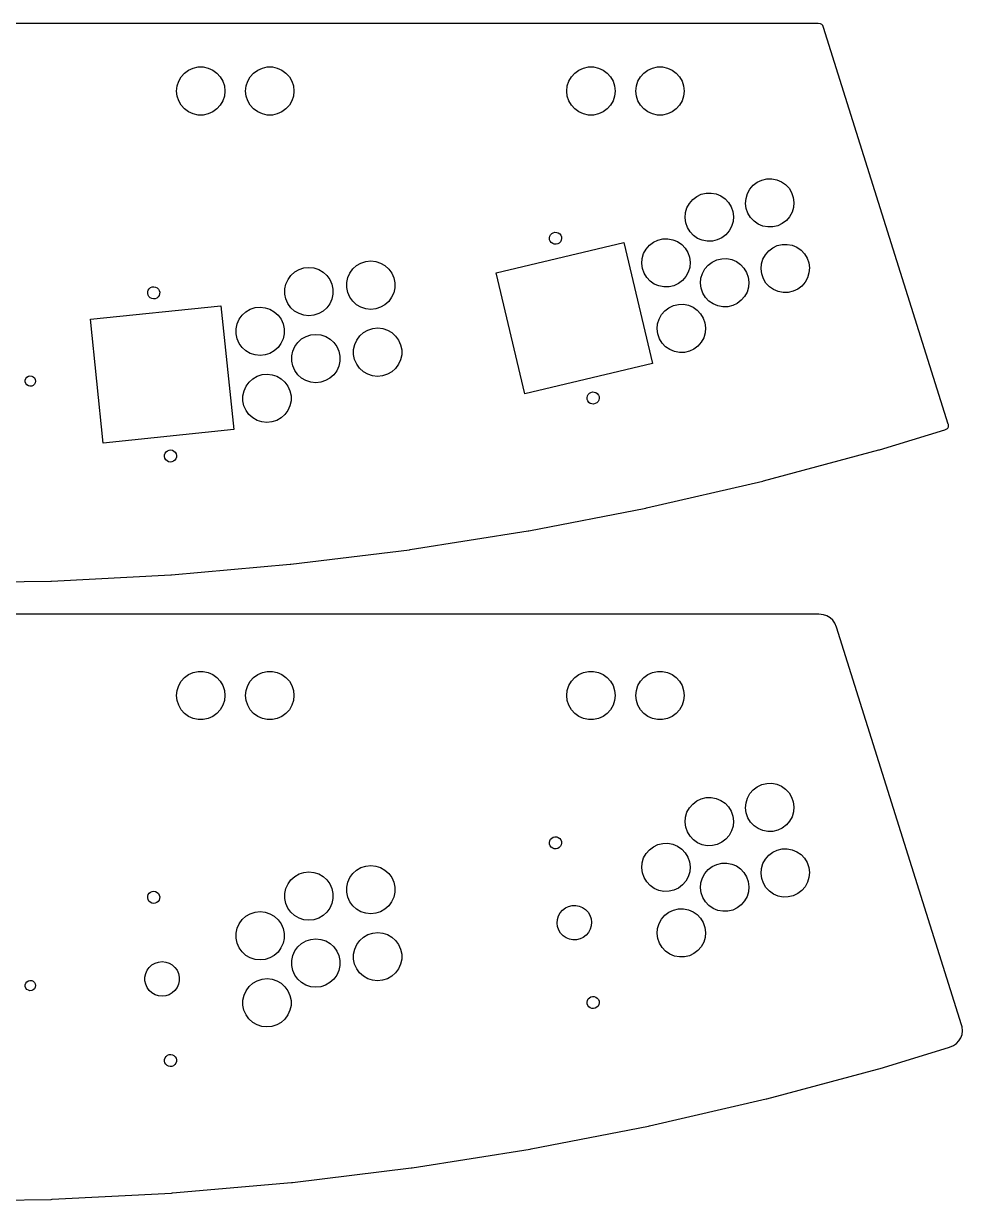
# Model space of a CAD drawing. Header units: metres. Extents: x -612 to 612, y -340 to 1400.
# Drawn here: x 69 to 612, y 360 to 1042 of the extents above; entities that cross this region are included whole.
import ezdxf

# ---------------------------------------------------------------- set-up
doc = ezdxf.new("R2010")
doc.units = ezdxf.units.M

msp = doc.modelspace()

# ---------------------------------------------------------------- linework, layer by layer
for p, q in [((528.722, 1042), (-5.0762, 1042)), ((530.161, 1041.84), (528.722, 1042)), ((530.497, 1041.73), (530.161, 1041.84)), ((530.84, 1041.53), (530.497, 1041.73)), ((531.132, 1041.26), (530.84, 1041.53)), ((531.363, 1040.93), (531.132, 1041.26)), ((531.899, 1039.7), (531.363, 1040.93)), ((604.12, 810.051), (531.899, 1039.7)), ((164.151, 1015.07), (166.825, 1016.26)), ((166.825, 1016.26), (169.688, 1016.87)), ((169.688, 1016.87), (172.614, 1016.87)), ((172.614, 1016.87), (175.477, 1016.26)), ((175.477, 1016.26), (178.151, 1015.07)), ((204.151, 1015.07), (206.825, 1016.26)), ((206.825, 1016.26), (209.688, 1016.87)), ((209.688, 1016.87), (212.614, 1016.87)), ((212.614, 1016.87), (215.477, 1016.26)), ((215.477, 1016.26), (218.151, 1015.07)), ((390.143, 1015.07), (392.817, 1016.26)), ((392.817, 1016.26), (395.679, 1016.87)), ((395.679, 1016.87), (398.606, 1016.87)), ((398.606, 1016.87), (401.469, 1016.26)), ((401.469, 1016.26), (404.143, 1015.07)), ((430.143, 1015.07), (432.817, 1016.26)), ((432.817, 1016.26), (435.679, 1016.87)), ((435.679, 1016.87), (438.606, 1016.87)), ((438.606, 1016.87), (441.469, 1016.26)), ((441.469, 1016.26), (444.143, 1015.07)), ((158.361, 1008.64), (159.825, 1011.18)), ((159.825, 1011.18), (161.783, 1013.35)), ((161.783, 1013.35), (164.151, 1015.07)), ((178.151, 1015.07), (180.519, 1013.35)), ((180.519, 1013.35), (182.477, 1011.18)), ((182.477, 1011.18), (183.941, 1008.64)), ((198.361, 1008.64), (199.825, 1011.18)), ((199.825, 1011.18), (201.783, 1013.35)), ((201.783, 1013.35), (204.151, 1015.07)), ((218.151, 1015.07), (220.519, 1013.35)), ((220.519, 1013.35), (222.477, 1011.18)), ((222.477, 1011.18), (223.941, 1008.64)), ((384.353, 1008.64), (385.817, 1011.18)), ((385.817, 1011.18), (387.775, 1013.35)), ((387.775, 1013.35), (390.143, 1015.07)), ((404.143, 1015.07), (406.511, 1013.35)), ((406.511, 1013.35), (408.469, 1011.18)), ((408.469, 1011.18), (409.932, 1008.64)), ((424.353, 1008.64), (425.817, 1011.18)), ((425.817, 1011.18), (427.775, 1013.35)), ((427.775, 1013.35), (430.143, 1015.07)), ((444.143, 1015.07), (446.511, 1013.35)), ((446.511, 1013.35), (448.469, 1011.18)), ((448.469, 1011.18), (449.932, 1008.64)), ((157.151, 1002.95), (157.457, 1005.86)), ((157.457, 1000.04), (157.151, 1002.95)), ((157.457, 1005.86), (158.361, 1008.64)), ((183.941, 1008.64), (184.845, 1005.86)), ((184.845, 1005.86), (185.151, 1002.95)), ((185.151, 1002.95), (184.845, 1000.04)), ((197.151, 1002.95), (197.457, 1005.86)), ((197.457, 1000.04), (197.151, 1002.95)), ((197.457, 1005.86), (198.361, 1008.64)), ((223.941, 1008.64), (224.845, 1005.86)), ((224.845, 1005.86), (225.151, 1002.95)), ((225.151, 1002.95), (224.845, 1000.04)), ((383.143, 1002.95), (383.449, 1005.86)), ((383.449, 1000.04), (383.143, 1002.95)), ((383.449, 1005.86), (384.353, 1008.64)), ((409.932, 1008.64), (410.837, 1005.86)), ((410.837, 1005.86), (411.143, 1002.95)), ((411.143, 1002.95), (410.837, 1000.04)), ((423.143, 1002.95), (423.449, 1005.86)), ((423.449, 1000.04), (423.143, 1002.95)), ((423.449, 1005.86), (424.353, 1008.64)), ((449.932, 1008.64), (450.837, 1005.86)), ((450.837, 1005.86), (451.143, 1002.95)), ((451.143, 1002.95), (450.837, 1000.04)), ((158.361, 997.256), (157.457, 1000.04)), ((159.825, 994.721), (158.361, 997.256)), ((183.941, 997.256), (182.477, 994.721)), ((184.845, 1000.04), (183.941, 997.256)), ((198.361, 997.256), (197.457, 1000.04)), ((199.825, 994.721), (198.361, 997.256)), ((223.941, 997.256), (222.477, 994.721)), ((224.845, 1000.04), (223.941, 997.256)), ((384.353, 997.256), (383.449, 1000.04)), ((385.817, 994.721), (384.353, 997.256)), ((409.932, 997.256), (408.469, 994.721)), ((410.837, 1000.04), (409.932, 997.256)), ((424.353, 997.256), (423.449, 1000.04)), ((425.817, 994.721), (424.353, 997.256)), ((449.932, 997.256), (448.469, 994.721)), ((450.837, 1000.04), (449.932, 997.256)), ((161.783, 992.546), (159.825, 994.721)), ((164.151, 990.826), (161.783, 992.546)), ((166.825, 989.635), (164.151, 990.826)), ((169.688, 989.027), (166.825, 989.635)), ((172.614, 989.027), (169.688, 989.027)), ((175.477, 989.635), (172.614, 989.027)), ((178.151, 990.826), (175.477, 989.635)), ((180.519, 992.546), (178.151, 990.826)), ((182.477, 994.721), (180.519, 992.546)), ((201.783, 992.546), (199.825, 994.721)), ((204.151, 990.826), (201.783, 992.546)), ((206.825, 989.635), (204.151, 990.826)), ((209.688, 989.027), (206.825, 989.635)), ((212.614, 989.027), (209.688, 989.027)), ((215.477, 989.635), (212.614, 989.027)), ((218.151, 990.826), (215.477, 989.635)), ((220.519, 992.546), (218.151, 990.826)), ((222.477, 994.721), (220.519, 992.546)), ((387.775, 992.546), (385.817, 994.721)), ((390.143, 990.826), (387.775, 992.546)), ((392.817, 989.635), (390.143, 990.826)), ((395.679, 989.027), (392.817, 989.635)), ((398.606, 989.027), (395.679, 989.027)), ((401.469, 989.635), (398.606, 989.027)), ((404.143, 990.826), (401.469, 989.635)), ((406.511, 992.546), (404.143, 990.826)), ((408.469, 994.721), (406.511, 992.546)), ((427.775, 992.546), (425.817, 994.721)), ((430.143, 990.826), (427.775, 992.546)), ((432.817, 989.635), (430.143, 990.826)), ((435.679, 989.027), (432.817, 989.635)), ((438.606, 989.027), (435.679, 989.027)), ((441.469, 989.635), (438.606, 989.027)), ((444.143, 990.826), (441.469, 989.635)), ((446.511, 992.546), (444.143, 990.826)), ((448.469, 994.721), (446.511, 992.546)), ((489.221, 946.146), (491.131, 948.364)), ((491.131, 948.364), (493.46, 950.136)), ((493.46, 950.136), (496.107, 951.384)), ((496.107, 951.384), (498.956, 952.056)), ((498.956, 952.056), (501.882, 952.12)), ((501.882, 952.12), (504.758, 951.574)), ((504.758, 951.574), (507.457, 950.442)), ((507.457, 950.442), (509.862, 948.774)), ((509.862, 948.774), (511.868, 946.643)), ((456.09, 940.109), (458.42, 941.881)), ((458.42, 941.881), (461.067, 943.13)), ((461.067, 943.13), (463.915, 943.801)), ((463.915, 943.801), (466.842, 943.865)), ((466.842, 943.865), (469.717, 943.319)), ((469.717, 943.319), (472.416, 942.188)), ((472.416, 942.188), (474.821, 940.52)), ((486.97, 940.778), (487.813, 943.58)), ((487.813, 943.58), (489.221, 946.146)), ((511.868, 946.643), (513.386, 944.141)), ((513.386, 944.141), (514.351, 941.378)), ((514.351, 941.378), (514.721, 938.474)), ((451.929, 932.523), (452.772, 935.325)), ((452.772, 935.325), (454.18, 937.892)), ((454.18, 937.892), (456.09, 940.109)), ((474.821, 940.52), (476.827, 938.388)), ((476.827, 938.388), (478.345, 935.886)), ((478.345, 935.886), (479.311, 933.123)), ((486.728, 937.861), (486.97, 940.778)), ((487.098, 934.957), (486.728, 937.861)), ((488.063, 932.194), (487.098, 934.957)), ((514.479, 935.558), (513.636, 932.755)), ((514.721, 938.474), (514.479, 935.558)), ((451.687, 929.606), (451.929, 932.523)), ((452.057, 926.703), (451.687, 929.606)), ((479.311, 933.123), (479.68, 930.22)), ((479.68, 930.22), (479.438, 927.303)), ((489.581, 929.692), (488.063, 932.194)), ((491.587, 927.561), (489.581, 929.692)), ((493.992, 925.893), (491.587, 927.561)), ((510.318, 927.971), (507.989, 926.2)), ((512.228, 930.189), (510.318, 927.971)), ((513.636, 932.755), (512.228, 930.189)), ((374.474, 920.429), (375.34, 920.922)), ((375.34, 920.922), (376.31, 921.15)), ((376.31, 921.15), (377.304, 921.096)), ((377.304, 921.096), (378.244, 920.764)), ((378.244, 920.764), (379.051, 920.181)), ((453.022, 923.94), (452.057, 926.703)), ((454.541, 921.438), (453.022, 923.94)), ((456.546, 919.306), (454.541, 921.438)), ((477.188, 921.934), (475.277, 919.717)), ((478.595, 924.5), (477.188, 921.934)), ((479.438, 927.303), (478.595, 924.5)), ((496.691, 924.761), (493.992, 925.893)), ((499.567, 924.216), (496.691, 924.761)), ((502.493, 924.28), (499.567, 924.216)), ((505.342, 924.951), (502.493, 924.28)), ((507.989, 926.2), (505.342, 924.951)), ((342.269, 897.757), (416.244, 915.184)), ((373.124, 917.854), (373.319, 918.831)), ((373.213, 916.861), (373.124, 917.854)), ((373.577, 915.934), (373.213, 916.861)), ((373.319, 918.831), (373.782, 919.713)), ((374.187, 915.147), (373.577, 915.934)), ((373.782, 919.713), (374.474, 920.429)), ((374.995, 914.564), (374.187, 915.147)), ((375.934, 914.232), (374.995, 914.564)), ((376.929, 914.178), (375.934, 914.232)), ((377.898, 914.406), (376.929, 914.178)), ((378.765, 914.898), (377.898, 914.406)), ((379.457, 915.615), (378.765, 914.898)), ((379.051, 920.181), (379.662, 919.394)), ((379.919, 916.497), (379.457, 915.615)), ((379.662, 919.394), (380.026, 918.466)), ((380.114, 917.474), (379.919, 916.497)), ((380.026, 918.466), (380.114, 917.474)), ((416.244, 915.184), (432.753, 845.102)), ((430.989, 913.648), (433.318, 915.42)), ((433.318, 915.42), (435.965, 916.669)), ((435.965, 916.669), (438.814, 917.34)), ((438.814, 917.34), (441.74, 917.404)), ((441.74, 917.404), (444.616, 916.858)), ((444.616, 916.858), (447.315, 915.727)), ((447.315, 915.727), (449.72, 914.059)), ((449.72, 914.059), (451.725, 911.927)), ((458.951, 917.638), (456.546, 919.306)), ((461.65, 916.506), (458.951, 917.638)), ((464.526, 915.961), (461.65, 916.506)), ((467.452, 916.025), (464.526, 915.961)), ((470.301, 916.696), (467.452, 916.025)), ((472.948, 917.945), (470.301, 916.696)), ((475.277, 919.717), (472.948, 917.945)), ((505.05, 913.424), (507.899, 914.095)), ((507.899, 914.095), (510.825, 914.159)), ((510.825, 914.159), (513.701, 913.613)), ((426.828, 906.062), (427.671, 908.865)), ((427.671, 908.865), (429.078, 911.431)), ((429.078, 911.431), (430.989, 913.648)), ((451.725, 911.927), (453.244, 909.425)), ((453.244, 909.425), (454.209, 906.662)), ((496.756, 905.619), (498.163, 908.186)), ((498.163, 908.186), (500.074, 910.403)), ((500.074, 910.403), (502.403, 912.175)), ((502.403, 912.175), (505.05, 913.424)), ((513.701, 913.613), (516.4, 912.482)), ((516.4, 912.482), (518.805, 910.814)), ((518.805, 910.814), (520.81, 908.682)), ((520.81, 908.682), (522.329, 906.18)), ((228.126, 899.629), (230.911, 900.528)), ((230.911, 900.528), (233.822, 900.828)), ((233.822, 900.828), (236.732, 900.517)), ((236.732, 900.517), (239.514, 899.607)), ((259.219, 899.911), (261.398, 901.865)), ((261.398, 901.865), (263.935, 903.324)), ((263.935, 903.324), (266.721, 904.223)), ((266.721, 904.223), (269.632, 904.524)), ((269.632, 904.524), (272.542, 904.212)), ((272.542, 904.212), (275.324, 903.302)), ((275.324, 903.302), (277.856, 901.834)), ((277.856, 901.834), (280.027, 899.872)), ((426.586, 903.145), (426.828, 906.062)), ((426.955, 900.242), (426.586, 903.145)), ((427.921, 897.479), (426.955, 900.242)), ((454.337, 900.842), (453.494, 898.039)), ((454.209, 906.662), (454.579, 903.759)), ((454.579, 903.759), (454.337, 900.842)), ((463.123, 899.931), (465.033, 902.148)), ((465.033, 902.148), (467.362, 903.92)), ((467.362, 903.92), (470.009, 905.169)), ((470.009, 905.169), (472.858, 905.84)), ((472.858, 905.84), (475.784, 905.904)), ((475.784, 905.904), (478.66, 905.358)), ((478.66, 905.358), (481.359, 904.227)), ((481.359, 904.227), (483.764, 902.559)), ((483.764, 902.559), (485.77, 900.427)), ((485.77, 900.427), (487.288, 897.925)), ((495.671, 899.9), (495.913, 902.817)), ((495.913, 902.817), (496.756, 905.619)), ((522.329, 906.18), (523.294, 903.417)), ((523.294, 903.417), (523.664, 900.514)), ((523.664, 900.514), (523.422, 897.597)), ((220.489, 891.18), (221.685, 893.851)), ((221.685, 893.851), (223.409, 896.216)), ((223.409, 896.216), (225.588, 898.17)), ((225.588, 898.17), (228.126, 899.629)), ((239.514, 899.607), (242.046, 898.139)), ((242.046, 898.139), (244.217, 896.176)), ((244.217, 896.176), (245.933, 893.805)), ((245.933, 893.805), (247.119, 891.129)), ((255.685, 892.013), (256.299, 894.875)), ((256.299, 894.875), (257.494, 897.547)), ((257.494, 897.547), (259.219, 899.911)), ((280.027, 899.872), (281.743, 897.501)), ((281.743, 897.501), (282.928, 894.825)), ((282.928, 894.825), (283.531, 891.961)), ((358.778, 827.675), (342.269, 897.757)), ((429.439, 894.977), (427.921, 897.479)), ((431.445, 892.845), (429.439, 894.977)), ((452.086, 895.473), (450.176, 893.256)), ((453.494, 898.039), (452.086, 895.473)), ((460.63, 891.645), (460.872, 894.562)), ((460.872, 894.562), (461.715, 897.365)), ((461.715, 897.365), (463.123, 899.931)), ((487.288, 897.925), (488.253, 895.162)), ((488.253, 895.162), (488.623, 892.259)), ((496.04, 896.997), (495.671, 899.9)), ((497.005, 894.233), (496.04, 896.997)), ((498.524, 891.731), (497.005, 894.233)), ((522.579, 894.794), (521.171, 892.228)), ((523.422, 897.597), (522.579, 894.794)), ((140.414, 885.737), (140.454, 886.733)), ((140.454, 886.733), (140.773, 887.677)), ((140.773, 887.677), (141.344, 888.493)), ((141.344, 888.493), (142.123, 889.114)), ((142.123, 889.114), (143.045, 889.492)), ((143.045, 889.492), (144.036, 889.594)), ((144.036, 889.594), (145.015, 889.413)), ((145.015, 889.413), (145.904, 888.963)), ((145.904, 888.963), (146.63, 888.281)), ((146.63, 888.281), (147.135, 887.422)), ((147.135, 887.422), (147.377, 886.456)), ((219.87, 885.391), (219.875, 888.318)), ((219.875, 888.318), (220.489, 891.18)), ((247.119, 891.129), (247.722, 888.265)), ((247.722, 888.265), (247.716, 885.339)), ((255.679, 889.087), (255.685, 892.013)), ((256.282, 886.223), (255.679, 889.087)), ((283.526, 889.034), (282.912, 886.172)), ((283.531, 891.961), (283.526, 889.034)), ((433.85, 891.177), (431.445, 892.845)), ((436.549, 890.046), (433.85, 891.177)), ((439.424, 889.5), (436.549, 890.046)), ((442.351, 889.564), (439.424, 889.5)), ((445.199, 890.235), (442.351, 889.564)), ((447.846, 891.484), (445.199, 890.235)), ((450.176, 893.256), (447.846, 891.484)), ((460.999, 888.742), (460.63, 891.645)), ((461.965, 885.979), (460.999, 888.742)), ((488.381, 889.342), (487.538, 886.539)), ((488.623, 892.259), (488.381, 889.342)), ((500.53, 889.6), (498.524, 891.731)), ((502.935, 887.932), (500.53, 889.6)), ((505.634, 886.8), (502.935, 887.932)), ((508.509, 886.255), (505.634, 886.8)), ((514.284, 886.99), (511.435, 886.319)), ((516.931, 888.239), (514.284, 886.99)), ((519.261, 890.011), (516.931, 888.239)), ((521.171, 892.228), (519.261, 890.011)), ((140.657, 884.771), (140.414, 885.737)), ((141.161, 883.912), (140.657, 884.771)), ((141.887, 883.23), (141.161, 883.912)), ((142.776, 882.781), (141.887, 883.23)), ((143.756, 882.6), (142.776, 882.781)), ((144.747, 882.702), (143.756, 882.6)), ((145.669, 883.079), (144.747, 882.702)), ((146.447, 883.701), (145.669, 883.079)), ((147.019, 884.517), (146.447, 883.701)), ((147.338, 885.461), (147.019, 884.517)), ((147.377, 886.456), (147.338, 885.461)), ((220.473, 882.527), (219.87, 885.391)), ((221.658, 879.851), (220.473, 882.527)), ((223.374, 877.48), (221.658, 879.851)), ((245.907, 879.805), (244.182, 877.441)), ((247.102, 882.477), (245.907, 879.805)), ((247.716, 885.339), (247.102, 882.477)), ((257.468, 883.547), (256.282, 886.223)), ((259.184, 881.176), (257.468, 883.547)), ((261.355, 879.213), (259.184, 881.176)), ((279.992, 881.136), (277.813, 879.182)), ((281.717, 883.501), (279.992, 881.136)), ((282.912, 886.172), (281.717, 883.501)), ((463.483, 883.477), (461.965, 885.979)), ((465.489, 881.345), (463.483, 883.477)), ((467.894, 879.677), (465.489, 881.345)), ((481.89, 879.984), (479.243, 878.735)), ((484.22, 881.756), (481.89, 879.984)), ((486.13, 883.973), (484.22, 881.756)), ((487.538, 886.539), (486.13, 883.973)), ((511.435, 886.319), (508.509, 886.255)), ((107.277, 870.757), (182.876, 878.558)), ((182.876, 878.558), (190.266, 806.938)), ((193.399, 870.826), (195.123, 873.191)), ((195.123, 873.191), (197.302, 875.145)), ((197.302, 875.145), (199.84, 876.604)), ((199.84, 876.604), (202.625, 877.503)), ((202.625, 877.503), (205.536, 877.803)), ((205.536, 877.803), (208.446, 877.492)), ((208.446, 877.492), (211.228, 876.582)), ((211.228, 876.582), (213.76, 875.114)), ((213.76, 875.114), (215.931, 873.151)), ((215.931, 873.151), (217.647, 870.78)), ((225.545, 875.518), (223.374, 877.48)), ((228.077, 874.05), (225.545, 875.518)), ((230.859, 873.14), (228.077, 874.05)), ((233.769, 872.828), (230.859, 873.14)), ((236.68, 873.129), (233.769, 872.828)), ((239.466, 874.028), (236.68, 873.129)), ((242.003, 875.487), (239.466, 874.028)), ((244.182, 877.441), (242.003, 875.487)), ((263.887, 877.745), (261.355, 879.213)), ((266.669, 876.835), (263.887, 877.745)), ((269.579, 876.524), (266.669, 876.835)), ((272.49, 876.824), (269.579, 876.524)), ((275.276, 877.723), (272.49, 876.824)), ((277.813, 879.182), (275.276, 877.723)), ((436.614, 870.904), (438.021, 873.47)), ((438.021, 873.47), (439.931, 875.687)), ((439.931, 875.687), (442.261, 877.459)), ((442.261, 877.459), (444.908, 878.708)), ((444.908, 878.708), (447.757, 879.379)), ((447.757, 879.379), (450.683, 879.443)), ((450.683, 879.443), (453.558, 878.898)), ((453.558, 878.898), (456.258, 877.766)), ((456.258, 877.766), (458.663, 876.098)), ((458.663, 876.098), (460.668, 873.966)), ((460.668, 873.966), (462.187, 871.464)), ((470.593, 878.546), (467.894, 879.677)), ((473.469, 878), (470.593, 878.546)), ((476.395, 878.064), (473.469, 878)), ((479.243, 878.735), (476.395, 878.064)), ((114.667, 799.137), (107.277, 870.757)), ((191.589, 865.293), (192.203, 868.155)), ((192.203, 868.155), (193.399, 870.826)), ((217.647, 870.78), (218.833, 868.104)), ((218.833, 868.104), (219.436, 865.24)), ((435.528, 865.184), (435.771, 868.101)), ((435.771, 868.101), (436.614, 870.904)), ((462.187, 871.464), (463.152, 868.701)), ((463.152, 868.701), (463.522, 865.798)), ((191.584, 862.366), (191.589, 865.293)), ((192.187, 859.502), (191.584, 862.366)), ((193.372, 856.826), (192.187, 859.502)), ((218.816, 859.452), (217.621, 856.78)), ((219.43, 862.314), (218.816, 859.452)), ((219.436, 865.24), (219.43, 862.314)), ((227.412, 857.422), (229.591, 859.376)), ((229.591, 859.376), (232.129, 860.835)), ((232.129, 860.835), (234.914, 861.734)), ((234.914, 861.734), (237.825, 862.034)), ((237.825, 862.034), (240.735, 861.723)), ((240.735, 861.723), (243.517, 860.813)), ((243.517, 860.813), (246.049, 859.345)), ((246.049, 859.345), (248.221, 857.382)), ((261.498, 858.753), (263.222, 861.117)), ((263.222, 861.117), (265.401, 863.071)), ((265.401, 863.071), (267.939, 864.53)), ((267.939, 864.53), (270.724, 865.429)), ((270.724, 865.429), (273.635, 865.73)), ((273.635, 865.73), (276.545, 865.418)), ((276.545, 865.418), (279.327, 864.508)), ((279.327, 864.508), (281.859, 863.04)), ((281.859, 863.04), (284.03, 861.078)), ((284.03, 861.078), (285.746, 858.707)), ((435.898, 862.281), (435.528, 865.184)), ((436.863, 859.518), (435.898, 862.281)), ((438.382, 857.016), (436.863, 859.518)), ((462.436, 860.079), (461.029, 857.512)), ((463.28, 862.881), (462.436, 860.079)), ((463.522, 865.798), (463.28, 862.881)), ((195.088, 854.455), (193.372, 856.826)), ((197.259, 852.493), (195.088, 854.455)), ((215.896, 854.416), (213.717, 852.462)), ((217.621, 856.78), (215.896, 854.416)), ((224.492, 852.386), (225.688, 855.057)), ((225.688, 855.057), (227.412, 857.422)), ((248.221, 857.382), (249.936, 855.011)), ((249.936, 855.011), (251.122, 852.335)), ((259.683, 850.293), (259.688, 853.219)), ((259.688, 853.219), (260.302, 856.081)), ((260.302, 856.081), (261.498, 858.753)), ((285.746, 858.707), (286.932, 856.031)), ((286.932, 856.031), (287.535, 853.167)), ((287.535, 853.167), (287.529, 850.24)), ((440.388, 854.884), (438.382, 857.016)), ((442.793, 853.216), (440.388, 854.884)), ((445.492, 852.085), (442.793, 853.216)), ((456.789, 853.523), (454.142, 852.274)), ((459.119, 855.295), (456.789, 853.523)), ((461.029, 857.512), (459.119, 855.295)), ((199.791, 851.025), (197.259, 852.493)), ((202.573, 850.115), (199.791, 851.025)), ((205.483, 849.803), (202.573, 850.115)), ((208.394, 850.104), (205.483, 849.803)), ((211.18, 851.003), (208.394, 850.104)), ((213.717, 852.462), (211.18, 851.003)), ((223.873, 846.597), (223.878, 849.524)), ((224.476, 843.733), (223.873, 846.597)), ((223.878, 849.524), (224.492, 852.386)), ((251.719, 846.545), (251.105, 843.683)), ((251.122, 852.335), (251.725, 849.471)), ((251.725, 849.471), (251.719, 846.545)), ((260.286, 847.429), (259.683, 850.293)), ((261.471, 844.753), (260.286, 847.429)), ((286.915, 847.378), (285.72, 844.707)), ((287.529, 850.24), (286.915, 847.378)), ((448.367, 851.539), (445.492, 852.085)), ((451.293, 851.603), (448.367, 851.539)), ((454.142, 852.274), (451.293, 851.603)), ((206.628, 838.709), (209.539, 839.009)), ((209.539, 839.009), (212.449, 838.698)), ((225.661, 841.057), (224.476, 843.733)), ((227.377, 838.686), (225.661, 841.057)), ((249.91, 841.011), (248.185, 838.647)), ((251.105, 843.683), (249.91, 841.011)), ((263.187, 842.382), (261.471, 844.753)), ((265.358, 840.419), (263.187, 842.382)), ((267.89, 838.951), (265.358, 840.419)), ((270.672, 838.041), (267.89, 838.951)), ((279.279, 838.929), (276.493, 838.03)), ((281.816, 840.388), (279.279, 838.929)), ((283.995, 842.342), (281.816, 840.388)), ((285.72, 844.707), (283.995, 842.342)), ((432.753, 845.102), (358.778, 827.675)), ((69.5428, 835.494), (69.8635, 836.428)), ((69.5428, 834.506), (69.5428, 835.494)), ((69.8635, 833.572), (69.5428, 834.506)), ((69.8635, 836.428), (70.4701, 837.207)), ((70.4701, 832.793), (69.8635, 833.572)), ((70.4701, 837.207), (71.2968, 837.747)), ((71.2968, 832.253), (70.4701, 832.793)), ((71.2968, 837.747), (72.2542, 837.99)), ((72.2542, 832.01), (71.2968, 832.253)), ((72.2542, 837.99), (73.2384, 837.908)), ((73.2384, 832.092), (72.2542, 832.01)), ((73.2384, 837.908), (74.1428, 837.512)), ((74.1428, 832.488), (73.2384, 832.092)), ((74.1428, 837.512), (74.8693, 836.843)), ((74.8693, 833.157), (74.1428, 832.488)), ((74.8693, 836.843), (75.3394, 835.974)), ((75.3394, 834.026), (74.8693, 833.157)), ((75.3394, 835.974), (75.5019, 835)), ((75.5019, 835), (75.3394, 834.026)), ((197.402, 832.032), (199.126, 834.397)), ((199.126, 834.397), (201.305, 836.351)), ((201.305, 836.351), (203.843, 837.81)), ((203.843, 837.81), (206.628, 838.709)), ((212.449, 838.698), (215.231, 837.788)), ((215.231, 837.788), (217.763, 836.32)), ((217.763, 836.32), (219.935, 834.357)), ((219.935, 834.357), (221.65, 831.986)), ((229.548, 836.724), (227.377, 838.686)), ((232.08, 835.256), (229.548, 836.724)), ((234.862, 834.346), (232.08, 835.256)), ((237.772, 834.034), (234.862, 834.346)), ((240.684, 834.335), (237.772, 834.034)), ((243.469, 835.234), (240.684, 834.335)), ((246.006, 836.693), (243.469, 835.234)), ((248.185, 838.647), (246.006, 836.693)), ((273.582, 837.73), (270.672, 838.041)), ((276.493, 838.03), (273.582, 837.73)), ((195.587, 823.572), (195.592, 826.499)), ((195.592, 826.499), (196.206, 829.361)), ((196.206, 829.361), (197.402, 832.032)), ((221.65, 831.986), (222.836, 829.31)), ((222.836, 829.31), (223.439, 826.446)), ((223.439, 826.446), (223.433, 823.52)), ((394.908, 825.385), (395.103, 826.362)), ((394.996, 824.393), (394.908, 825.385)), ((395.103, 826.362), (395.565, 827.244)), ((395.565, 827.244), (396.258, 827.961)), ((396.258, 827.961), (397.124, 828.453)), ((397.124, 828.453), (398.093, 828.681)), ((398.093, 828.681), (399.088, 828.627)), ((399.088, 828.627), (400.027, 828.295)), ((400.027, 828.295), (400.835, 827.712)), ((400.835, 827.712), (401.446, 826.925)), ((401.446, 826.925), (401.81, 825.998)), ((401.81, 825.998), (401.898, 825.005)), ((196.19, 820.708), (195.587, 823.572)), ((197.375, 818.032), (196.19, 820.708)), ((222.819, 820.658), (221.624, 817.986)), ((223.433, 823.52), (222.819, 820.658)), ((395.36, 823.465), (394.996, 824.393)), ((395.971, 822.678), (395.36, 823.465)), ((396.778, 822.095), (395.971, 822.678)), ((397.718, 821.763), (396.778, 822.095)), ((398.712, 821.709), (397.718, 821.763)), ((399.682, 821.937), (398.712, 821.709)), ((400.548, 822.43), (399.682, 821.937)), ((401.24, 823.146), (400.548, 822.43)), ((401.703, 824.028), (401.24, 823.146)), ((401.898, 825.005), (401.703, 824.028)), ((199.091, 815.661), (197.375, 818.032)), ((201.262, 813.699), (199.091, 815.661)), ((203.794, 812.231), (201.262, 813.699)), ((206.576, 811.321), (203.794, 812.231)), ((215.183, 812.209), (212.398, 811.31)), ((217.72, 813.668), (215.183, 812.209)), ((219.899, 815.622), (217.72, 813.668)), ((221.624, 817.986), (219.899, 815.622)), ((190.266, 806.938), (114.667, 799.137)), ((209.486, 811.009), (206.576, 811.321)), ((212.398, 811.31), (209.486, 811.009)), ((564.253, 795.224), (602.047, 806.779)), ((602.047, 806.779), (603.286, 807.305)), ((603.286, 807.305), (603.611, 807.533)), ((603.611, 807.533), (603.882, 807.823)), ((603.882, 807.823), (604.087, 808.164)), ((604.087, 808.164), (604.216, 808.54)), ((604.192, 809.767), (604.12, 810.051)), ((604.265, 808.934), (604.192, 809.767)), ((604.216, 808.54), (604.265, 808.934)), ((150.166, 791.239), (150.205, 792.235)), ((150.408, 790.273), (150.166, 791.239)), ((150.205, 792.235), (150.524, 793.179)), ((150.524, 793.179), (151.096, 793.994)), ((151.096, 793.994), (151.874, 794.616)), ((151.874, 794.616), (152.796, 794.993)), ((152.796, 794.993), (153.787, 795.096)), ((153.787, 795.096), (154.767, 794.915)), ((154.767, 794.915), (155.656, 794.465)), ((155.656, 794.465), (156.382, 793.783)), ((156.382, 793.783), (156.886, 792.924)), ((156.886, 792.924), (157.129, 791.958)), ((157.129, 791.958), (157.089, 790.962)), ((497.094, 777.222), (563.883, 795.118)), ((563.883, 795.118), (564.253, 795.224)), ((150.913, 789.414), (150.408, 790.273)), ((151.639, 788.732), (150.913, 789.414)), ((152.528, 788.282), (151.639, 788.732)), ((153.507, 788.101), (152.528, 788.282)), ((154.498, 788.204), (153.507, 788.101)), ((155.42, 788.581), (154.498, 788.204)), ((156.199, 789.203), (155.42, 788.581)), ((156.77, 790.018), (156.199, 789.203)), ((157.089, 790.962), (156.77, 790.018)), ((429.347, 761.574), (496.721, 777.129)), ((496.721, 777.129), (497.094, 777.222)), ((361.096, 748.301), (428.971, 761.494)), ((428.971, 761.494), (429.347, 761.574)), ((292.423, 737.417), (360.717, 748.234)), ((360.717, 748.234), (361.096, 748.301)), ((223.411, 728.937), (292.042, 737.364)), ((292.042, 737.364), (292.423, 737.417)), ((154.147, 722.87), (223.029, 728.897)), ((223.029, 728.897), (223.411, 728.937)), ((15.1922, 718.005), (84.3272, 719.211)), ((84.3272, 719.211), (84.7119, 719.225)), ((84.7119, 719.225), (153.762, 722.844)), ((153.762, 722.844), (154.147, 722.87)), ((529.16, 700), (-75, 700)), ((531.89, 699.7), (529.16, 700)), ((533.839, 699.046), (531.89, 699.7)), ((535.629, 697.99), (533.839, 699.046)), ((537.161, 696.584), (535.629, 697.99)), ((538.367, 694.891), (537.161, 696.584)), ((539.404, 692.5), (538.367, 694.891)), ((611.819, 462.236), (539.404, 692.5)), ((159.825, 661.179), (161.783, 663.354)), ((161.783, 663.354), (164.151, 665.074)), ((164.151, 665.074), (166.825, 666.265)), ((166.825, 666.265), (169.688, 666.873)), ((169.688, 666.873), (172.614, 666.873)), ((172.614, 666.873), (175.477, 666.265)), ((175.477, 666.265), (178.151, 665.074)), ((178.151, 665.074), (180.519, 663.354)), ((180.519, 663.354), (182.477, 661.179)), ((199.825, 661.179), (201.783, 663.354)), ((201.783, 663.354), (204.151, 665.074)), ((204.151, 665.074), (206.825, 666.265)), ((206.825, 666.265), (209.688, 666.873)), ((209.688, 666.873), (212.614, 666.873)), ((212.614, 666.873), (215.477, 666.265)), ((215.477, 666.265), (218.151, 665.074)), ((218.151, 665.074), (220.519, 663.354)), ((220.519, 663.354), (222.477, 661.179)), ((385.817, 661.179), (387.775, 663.354)), ((387.775, 663.354), (390.143, 665.074)), ((390.143, 665.074), (392.817, 666.265)), ((392.817, 666.265), (395.679, 666.873)), ((395.679, 666.873), (398.606, 666.873)), ((398.606, 666.873), (401.469, 666.265)), ((401.469, 666.265), (404.143, 665.074)), ((404.143, 665.074), (406.511, 663.354)), ((406.511, 663.354), (408.469, 661.179)), ((425.817, 661.179), (427.775, 663.354)), ((427.775, 663.354), (430.143, 665.074)), ((430.143, 665.074), (432.817, 666.265)), ((432.817, 666.265), (435.679, 666.873)), ((435.679, 666.873), (438.606, 666.873)), ((438.606, 666.873), (441.469, 666.265)), ((441.469, 666.265), (444.143, 665.074)), ((444.143, 665.074), (446.511, 663.354)), ((446.511, 663.354), (448.469, 661.179)), ((157.151, 652.95), (157.457, 655.861)), ((157.457, 655.861), (158.361, 658.644)), ((158.361, 658.644), (159.825, 661.179)), ((182.477, 661.179), (183.941, 658.644)), ((183.941, 658.644), (184.845, 655.861)), ((184.845, 655.861), (185.151, 652.95)), ((197.151, 652.95), (197.457, 655.861)), ((197.457, 655.861), (198.361, 658.644)), ((198.361, 658.644), (199.825, 661.179)), ((222.477, 661.179), (223.941, 658.644)), ((223.941, 658.644), (224.845, 655.861)), ((224.845, 655.861), (225.151, 652.95)), ((383.143, 652.95), (383.449, 655.861)), ((383.449, 655.861), (384.353, 658.644)), ((384.353, 658.644), (385.817, 661.179)), ((408.469, 661.179), (409.932, 658.644)), ((409.932, 658.644), (410.837, 655.861)), ((410.837, 655.861), (411.143, 652.95)), ((423.143, 652.95), (423.449, 655.861)), ((423.449, 655.861), (424.353, 658.644)), ((424.353, 658.644), (425.817, 661.179)), ((448.469, 661.179), (449.932, 658.644)), ((449.932, 658.644), (450.837, 655.861)), ((450.837, 655.861), (451.143, 652.95)), ((157.457, 650.039), (157.151, 652.95)), ((158.361, 647.256), (157.457, 650.039)), ((184.845, 650.039), (183.941, 647.256)), ((185.151, 652.95), (184.845, 650.039)), ((197.457, 650.039), (197.151, 652.95)), ((198.361, 647.256), (197.457, 650.039)), ((224.845, 650.039), (223.941, 647.256)), ((225.151, 652.95), (224.845, 650.039)), ((383.449, 650.039), (383.143, 652.95)), ((384.353, 647.256), (383.449, 650.039)), ((410.837, 650.039), (409.932, 647.256)), ((411.143, 652.95), (410.837, 650.039)), ((423.449, 650.039), (423.143, 652.95)), ((424.353, 647.256), (423.449, 650.039)), ((450.837, 650.039), (449.932, 647.256)), ((451.143, 652.95), (450.837, 650.039)), ((159.825, 644.721), (158.361, 647.256)), ((161.783, 642.546), (159.825, 644.721)), ((164.151, 640.826), (161.783, 642.546)), ((180.519, 642.546), (178.151, 640.826)), ((182.477, 644.721), (180.519, 642.546)), ((183.941, 647.256), (182.477, 644.721)), ((199.825, 644.721), (198.361, 647.256)), ((201.783, 642.546), (199.825, 644.721)), ((204.151, 640.826), (201.783, 642.546)), ((220.519, 642.546), (218.151, 640.826)), ((222.477, 644.721), (220.519, 642.546)), ((223.941, 647.256), (222.477, 644.721)), ((385.817, 644.721), (384.353, 647.256)), ((387.775, 642.546), (385.817, 644.721)), ((390.143, 640.826), (387.775, 642.546)), ((406.511, 642.546), (404.143, 640.826)), ((408.469, 644.721), (406.511, 642.546)), ((409.932, 647.256), (408.469, 644.721)), ((425.817, 644.721), (424.353, 647.256)), ((427.775, 642.546), (425.817, 644.721)), ((430.143, 640.826), (427.775, 642.546)), ((446.511, 642.546), (444.143, 640.826)), ((448.469, 644.721), (446.511, 642.546)), ((449.932, 647.256), (448.469, 644.721)), ((166.825, 639.635), (164.151, 640.826)), ((169.688, 639.027), (166.825, 639.635)), ((172.614, 639.027), (169.688, 639.027)), ((175.477, 639.635), (172.614, 639.027)), ((178.151, 640.826), (175.477, 639.635)), ((206.825, 639.635), (204.151, 640.826)), ((209.688, 639.027), (206.825, 639.635)), ((212.614, 639.027), (209.688, 639.027)), ((215.477, 639.635), (212.614, 639.027)), ((218.151, 640.826), (215.477, 639.635)), ((392.817, 639.635), (390.143, 640.826)), ((395.679, 639.027), (392.817, 639.635)), ((398.606, 639.027), (395.679, 639.027)), ((401.469, 639.635), (398.606, 639.027)), ((404.143, 640.826), (401.469, 639.635)), ((432.817, 639.635), (430.143, 640.826)), ((435.679, 639.027), (432.817, 639.635)), ((438.606, 639.027), (435.679, 639.027)), ((441.469, 639.635), (438.606, 639.027)), ((444.143, 640.826), (441.469, 639.635)), ((493.46, 600.136), (496.107, 601.384)), ((496.107, 601.384), (498.956, 602.056)), ((498.956, 602.056), (501.882, 602.12)), ((501.882, 602.12), (504.758, 601.574)), ((504.758, 601.574), (507.457, 600.442)), ((507.457, 600.442), (509.862, 598.774)), ((461.067, 593.13), (463.915, 593.801)), ((463.915, 593.801), (466.842, 593.865)), ((466.842, 593.865), (469.717, 593.319)), ((486.97, 590.778), (487.813, 593.58)), ((487.813, 593.58), (489.221, 596.146)), ((489.221, 596.146), (491.131, 598.364)), ((491.131, 598.364), (493.46, 600.136)), ((509.862, 598.774), (511.868, 596.643)), ((511.868, 596.643), (513.386, 594.141)), ((513.386, 594.141), (514.351, 591.378)), ((452.772, 585.325), (454.18, 587.892)), ((454.18, 587.892), (456.09, 590.109)), ((456.09, 590.109), (458.42, 591.881)), ((458.42, 591.881), (461.067, 593.13)), ((469.717, 593.319), (472.416, 592.188)), ((472.416, 592.188), (474.821, 590.52)), ((474.821, 590.52), (476.827, 588.388)), ((476.827, 588.388), (478.345, 585.886)), ((486.728, 587.861), (486.97, 590.778)), ((487.098, 584.957), (486.728, 587.861)), ((514.351, 591.378), (514.721, 588.474)), ((514.721, 588.474), (514.479, 585.558)), ((451.687, 579.606), (451.929, 582.523)), ((451.929, 582.523), (452.772, 585.325)), ((478.345, 585.886), (479.311, 583.123)), ((479.311, 583.123), (479.68, 580.22)), ((479.68, 580.22), (479.438, 577.303)), ((488.063, 582.194), (487.098, 584.957)), ((489.581, 579.692), (488.063, 582.194)), ((512.228, 580.189), (510.318, 577.971)), ((513.636, 582.755), (512.228, 580.189)), ((514.479, 585.558), (513.636, 582.755)), ((452.057, 576.703), (451.687, 579.606)), ((453.022, 573.94), (452.057, 576.703)), ((454.541, 571.438), (453.022, 573.94)), ((478.595, 574.5), (477.188, 571.934)), ((479.438, 577.303), (478.595, 574.5)), ((491.587, 577.561), (489.581, 579.692)), ((493.992, 575.893), (491.587, 577.561)), ((496.691, 574.761), (493.992, 575.893)), ((499.567, 574.216), (496.691, 574.761)), ((502.493, 574.28), (499.567, 574.216)), ((505.342, 574.951), (502.493, 574.28)), ((507.989, 576.2), (505.342, 574.951)), ((510.318, 577.971), (507.989, 576.2)), ((373.124, 567.854), (373.319, 568.831)), ((373.213, 566.861), (373.124, 567.854)), ((373.577, 565.934), (373.213, 566.861)), ((373.319, 568.831), (373.782, 569.713)), ((373.782, 569.713), (374.474, 570.429)), ((374.474, 570.429), (375.34, 570.922)), ((375.34, 570.922), (376.31, 571.15)), ((376.31, 571.15), (377.304, 571.096)), ((377.304, 571.096), (378.244, 570.764)), ((378.244, 570.764), (379.051, 570.181)), ((379.051, 570.181), (379.662, 569.394)), ((379.919, 566.497), (379.457, 565.615)), ((379.662, 569.394), (380.026, 568.466)), ((380.114, 567.474), (379.919, 566.497)), ((380.026, 568.466), (380.114, 567.474)), ((433.318, 565.42), (435.965, 566.669)), ((435.965, 566.669), (438.814, 567.34)), ((438.814, 567.34), (441.74, 567.404)), ((441.74, 567.404), (444.616, 566.858)), ((444.616, 566.858), (447.315, 565.727)), ((456.546, 569.306), (454.541, 571.438)), ((458.951, 567.638), (456.546, 569.306)), ((461.65, 566.506), (458.951, 567.638)), ((464.526, 565.961), (461.65, 566.506)), ((470.301, 566.696), (467.452, 566.025)), ((472.948, 567.945), (470.301, 566.696)), ((475.277, 569.717), (472.948, 567.945)), ((477.188, 571.934), (475.277, 569.717)), ((374.187, 565.147), (373.577, 565.934)), ((374.995, 564.564), (374.187, 565.147)), ((375.934, 564.232), (374.995, 564.564)), ((376.929, 564.178), (375.934, 564.232)), ((377.898, 564.406), (376.929, 564.178)), ((378.765, 564.898), (377.898, 564.406)), ((379.457, 565.615), (378.765, 564.898)), ((427.671, 558.865), (429.078, 561.431)), ((429.078, 561.431), (430.989, 563.648)), ((430.989, 563.648), (433.318, 565.42)), ((447.315, 565.727), (449.72, 564.059)), ((449.72, 564.059), (451.725, 561.927)), ((451.725, 561.927), (453.244, 559.425)), ((453.244, 559.425), (454.209, 556.662)), ((467.452, 566.025), (464.526, 565.961)), ((498.163, 558.186), (500.074, 560.403)), ((500.074, 560.403), (502.403, 562.175)), ((502.403, 562.175), (505.05, 563.424)), ((505.05, 563.424), (507.899, 564.095)), ((507.899, 564.095), (510.825, 564.159)), ((510.825, 564.159), (513.701, 563.613)), ((513.701, 563.613), (516.4, 562.482)), ((516.4, 562.482), (518.805, 560.814)), ((518.805, 560.814), (520.81, 558.682)), ((261.398, 551.865), (263.935, 553.324)), ((263.935, 553.324), (266.721, 554.223)), ((266.721, 554.223), (269.632, 554.524)), ((269.632, 554.524), (272.542, 554.212)), ((272.542, 554.212), (275.324, 553.302)), ((275.324, 553.302), (277.856, 551.834)), ((426.586, 553.145), (426.828, 556.062)), ((426.955, 550.242), (426.586, 553.145)), ((426.828, 556.062), (427.671, 558.865)), ((454.209, 556.662), (454.579, 553.759)), ((454.579, 553.759), (454.337, 550.842)), ((465.033, 552.148), (467.362, 553.92)), ((467.362, 553.92), (470.009, 555.169)), ((470.009, 555.169), (472.858, 555.84)), ((472.858, 555.84), (475.784, 555.904)), ((475.784, 555.904), (478.66, 555.358)), ((478.66, 555.358), (481.359, 554.227)), ((481.359, 554.227), (483.764, 552.559)), ((483.764, 552.559), (485.77, 550.427)), ((495.671, 549.9), (495.913, 552.817)), ((495.913, 552.817), (496.756, 555.619)), ((496.756, 555.619), (498.163, 558.186)), ((520.81, 558.682), (522.329, 556.18)), ((522.329, 556.18), (523.294, 553.417)), ((523.294, 553.417), (523.664, 550.514)), ((221.685, 543.851), (223.409, 546.216)), ((223.409, 546.216), (225.588, 548.17)), ((225.588, 548.17), (228.126, 549.629)), ((228.126, 549.629), (230.911, 550.528)), ((230.911, 550.528), (233.822, 550.828)), ((233.822, 550.828), (236.732, 550.517)), ((236.732, 550.517), (239.514, 549.607)), ((239.514, 549.607), (242.046, 548.139)), ((242.046, 548.139), (244.217, 546.176)), ((244.217, 546.176), (245.933, 543.805)), ((256.299, 544.875), (257.494, 547.547)), ((257.494, 547.547), (259.219, 549.911)), ((259.219, 549.911), (261.398, 551.865)), ((277.856, 551.834), (280.027, 549.872)), ((280.027, 549.872), (281.743, 547.501)), ((281.743, 547.501), (282.928, 544.825)), ((427.921, 547.479), (426.955, 550.242)), ((429.439, 544.977), (427.921, 547.479)), ((453.494, 548.039), (452.086, 545.473)), ((454.337, 550.842), (453.494, 548.039)), ((460.872, 544.562), (461.715, 547.365)), ((461.715, 547.365), (463.123, 549.931)), ((463.123, 549.931), (465.033, 552.148)), ((485.77, 550.427), (487.288, 547.925)), ((487.288, 547.925), (488.253, 545.162)), ((496.04, 546.997), (495.671, 549.9)), ((497.005, 544.233), (496.04, 546.997)), ((523.422, 547.597), (522.579, 544.794)), ((523.664, 550.514), (523.422, 547.597)), ((141.344, 538.493), (142.123, 539.114)), ((142.123, 539.114), (143.045, 539.492)), ((143.045, 539.492), (144.036, 539.594)), ((144.036, 539.594), (145.015, 539.413)), ((145.015, 539.413), (145.904, 538.963)), ((145.904, 538.963), (146.63, 538.281)), ((219.875, 538.318), (220.489, 541.18)), ((220.489, 541.18), (221.685, 543.851)), ((245.933, 543.805), (247.119, 541.129)), ((247.119, 541.129), (247.722, 538.265)), ((255.679, 539.087), (255.685, 542.013)), ((256.282, 536.223), (255.679, 539.087)), ((255.685, 542.013), (256.299, 544.875)), ((283.526, 539.034), (282.912, 536.172)), ((282.928, 544.825), (283.531, 541.961)), ((283.531, 541.961), (283.526, 539.034)), ((431.445, 542.845), (429.439, 544.977)), ((433.85, 541.177), (431.445, 542.845)), ((436.549, 540.046), (433.85, 541.177)), ((439.424, 539.5), (436.549, 540.046)), ((442.351, 539.564), (439.424, 539.5)), ((445.199, 540.235), (442.351, 539.564)), ((447.846, 541.484), (445.199, 540.235)), ((450.176, 543.256), (447.846, 541.484)), ((452.086, 545.473), (450.176, 543.256)), ((460.63, 541.645), (460.872, 544.562)), ((460.999, 538.742), (460.63, 541.645)), ((488.381, 539.342), (487.538, 536.539)), ((488.253, 545.162), (488.623, 542.259)), ((488.623, 542.259), (488.381, 539.342)), ((498.524, 541.731), (497.005, 544.233)), ((500.53, 539.6), (498.524, 541.731)), ((502.935, 537.932), (500.53, 539.6)), ((519.261, 540.011), (516.931, 538.239)), ((521.171, 542.228), (519.261, 540.011)), ((522.579, 544.794), (521.171, 542.228)), ((140.414, 535.737), (140.454, 536.733)), ((140.657, 534.771), (140.414, 535.737)), ((140.454, 536.733), (140.773, 537.677)), ((141.161, 533.912), (140.657, 534.771)), ((140.773, 537.677), (141.344, 538.493)), ((141.887, 533.23), (141.161, 533.912)), ((142.776, 532.781), (141.887, 533.23)), ((143.756, 532.6), (142.776, 532.781)), ((144.747, 532.702), (143.756, 532.6)), ((145.669, 533.079), (144.747, 532.702)), ((146.447, 533.701), (145.669, 533.079)), ((147.019, 534.517), (146.447, 533.701)), ((146.63, 538.281), (147.135, 537.422)), ((147.338, 535.461), (147.019, 534.517)), ((147.135, 537.422), (147.377, 536.456)), ((147.377, 536.456), (147.338, 535.461)), ((219.87, 535.391), (219.875, 538.318)), ((220.473, 532.527), (219.87, 535.391)), ((221.658, 529.851), (220.473, 532.527)), ((247.102, 532.477), (245.907, 529.805)), ((247.716, 535.339), (247.102, 532.477)), ((247.722, 538.265), (247.716, 535.339)), ((257.468, 533.547), (256.282, 536.223)), ((259.184, 531.176), (257.468, 533.547)), ((281.717, 533.501), (279.992, 531.136)), ((282.912, 536.172), (281.717, 533.501)), ((461.965, 535.979), (460.999, 538.742)), ((463.483, 533.477), (461.965, 535.979)), ((465.489, 531.345), (463.483, 533.477)), ((486.13, 533.973), (484.22, 531.756)), ((487.538, 536.539), (486.13, 533.973)), ((505.634, 536.8), (502.935, 537.932)), ((508.509, 536.255), (505.634, 536.8)), ((511.435, 536.319), (508.509, 536.255)), ((514.284, 536.99), (511.435, 536.319)), ((516.931, 538.239), (514.284, 536.99)), ((195.123, 523.191), (197.302, 525.145)), ((197.302, 525.145), (199.84, 526.604)), ((199.84, 526.604), (202.625, 527.503)), ((202.625, 527.503), (205.536, 527.803)), ((205.536, 527.803), (208.446, 527.492)), ((208.446, 527.492), (211.228, 526.582)), ((211.228, 526.582), (213.76, 525.114)), ((223.374, 527.48), (221.658, 529.851)), ((225.545, 525.518), (223.374, 527.48)), ((228.077, 524.05), (225.545, 525.518)), ((242.003, 525.487), (239.466, 524.028)), ((244.182, 527.441), (242.003, 525.487)), ((245.907, 529.805), (244.182, 527.441)), ((261.355, 529.213), (259.184, 531.176)), ((263.887, 527.745), (261.355, 529.213)), ((266.669, 526.835), (263.887, 527.745)), ((269.579, 526.524), (266.669, 526.835)), ((272.49, 526.824), (269.579, 526.524)), ((275.276, 527.723), (272.49, 526.824)), ((277.813, 529.182), (275.276, 527.723)), ((279.992, 531.136), (277.813, 529.182)), ((377.686, 523.294), (378.289, 525.296)), ((378.289, 525.296), (379.294, 527.129)), ((379.294, 527.129), (380.659, 528.712)), ((380.659, 528.712), (382.322, 529.978)), ((382.322, 529.978), (384.213, 530.87)), ((384.213, 530.87), (386.248, 531.349)), ((386.248, 531.349), (388.338, 531.395)), ((388.338, 531.395), (390.392, 531.006)), ((390.392, 531.006), (392.32, 530.197)), ((392.32, 530.197), (394.038, 529.006)), ((394.038, 529.006), (395.47, 527.483)), ((395.47, 527.483), (396.555, 525.696)), ((396.555, 525.696), (397.245, 523.723)), ((438.021, 523.47), (439.931, 525.687)), ((439.931, 525.687), (442.261, 527.459)), ((442.261, 527.459), (444.908, 528.708)), ((444.908, 528.708), (447.757, 529.379)), ((447.757, 529.379), (450.683, 529.443)), ((450.683, 529.443), (453.558, 528.898)), ((453.558, 528.898), (456.258, 527.766)), ((456.258, 527.766), (458.663, 526.098)), ((458.663, 526.098), (460.668, 523.966)), ((467.894, 529.677), (465.489, 531.345)), ((470.593, 528.546), (467.894, 529.677)), ((473.469, 528), (470.593, 528.546)), ((476.395, 528.064), (473.469, 528)), ((479.243, 528.735), (476.395, 528.064)), ((481.89, 529.984), (479.243, 528.735)), ((484.22, 531.756), (481.89, 529.984)), ((192.203, 518.155), (193.399, 520.826)), ((193.399, 520.826), (195.123, 523.191)), ((213.76, 525.114), (215.931, 523.151)), ((215.931, 523.151), (217.647, 520.78)), ((217.647, 520.78), (218.833, 518.104)), ((230.859, 523.14), (228.077, 524.05)), ((233.769, 522.828), (230.859, 523.14)), ((236.68, 523.129), (233.769, 522.828)), ((239.466, 524.028), (236.68, 523.129)), ((377.513, 521.21), (377.686, 523.294)), ((377.778, 519.136), (377.513, 521.21)), ((378.467, 517.163), (377.778, 519.136)), ((397.336, 519.565), (396.733, 517.563)), ((397.245, 523.723), (397.509, 521.649)), ((397.509, 521.649), (397.336, 519.565)), ((435.771, 518.101), (436.614, 520.904)), ((436.614, 520.904), (438.021, 523.47)), ((460.668, 523.966), (462.187, 521.464)), ((462.187, 521.464), (463.152, 518.701)), ((463.152, 518.701), (463.522, 515.798)), ((191.584, 512.366), (191.589, 515.293)), ((192.187, 509.502), (191.584, 512.366)), ((191.589, 515.293), (192.203, 518.155)), ((219.43, 512.314), (218.816, 509.452)), ((218.833, 518.104), (219.436, 515.24)), ((219.436, 515.24), (219.43, 512.314)), ((232.129, 510.835), (234.914, 511.734)), ((234.914, 511.734), (237.825, 512.034)), ((237.825, 512.034), (240.735, 511.723)), ((240.735, 511.723), (243.517, 510.813)), ((263.222, 511.117), (265.401, 513.071)), ((265.401, 513.071), (267.939, 514.53)), ((267.939, 514.53), (270.724, 515.429)), ((270.724, 515.429), (273.635, 515.73)), ((273.635, 515.73), (276.545, 515.418)), ((276.545, 515.418), (279.327, 514.508)), ((279.327, 514.508), (281.859, 513.04)), ((281.859, 513.04), (284.03, 511.078)), ((379.552, 515.376), (378.467, 517.163)), ((380.984, 513.853), (379.552, 515.376)), ((382.702, 512.662), (380.984, 513.853)), ((384.63, 511.853), (382.702, 512.662)), ((386.684, 511.464), (384.63, 511.853)), ((388.774, 511.51), (386.684, 511.464)), ((390.809, 511.989), (388.774, 511.51)), ((392.7, 512.881), (390.809, 511.989)), ((394.364, 514.146), (392.7, 512.881)), ((395.728, 515.73), (394.364, 514.146)), ((396.733, 517.563), (395.728, 515.73)), ((435.528, 515.184), (435.771, 518.101)), ((435.898, 512.281), (435.528, 515.184)), ((436.863, 509.518), (435.898, 512.281)), ((463.28, 512.881), (462.436, 510.079)), ((463.522, 515.798), (463.28, 512.881)), ((193.372, 506.826), (192.187, 509.502)), ((195.088, 504.455), (193.372, 506.826)), ((217.621, 506.78), (215.896, 504.416)), ((218.816, 509.452), (217.621, 506.78)), ((224.492, 502.386), (225.688, 505.057)), ((225.688, 505.057), (227.412, 507.422)), ((227.412, 507.422), (229.591, 509.376)), ((229.591, 509.376), (232.129, 510.835)), ((243.517, 510.813), (246.049, 509.345)), ((246.049, 509.345), (248.221, 507.382)), ((248.221, 507.382), (249.936, 505.011)), ((249.936, 505.011), (251.122, 502.335)), ((259.688, 503.219), (260.302, 506.081)), ((260.302, 506.081), (261.498, 508.753)), ((261.498, 508.753), (263.222, 511.117)), ((284.03, 511.078), (285.746, 508.707)), ((285.746, 508.707), (286.932, 506.031)), ((286.932, 506.031), (287.535, 503.167)), ((438.382, 507.016), (436.863, 509.518)), ((440.388, 504.884), (438.382, 507.016)), ((442.793, 503.216), (440.388, 504.884)), ((459.119, 505.295), (456.789, 503.523)), ((461.029, 507.512), (459.119, 505.295)), ((462.436, 510.079), (461.029, 507.512)), ((142.909, 496.949), (144.721, 497.991)), ((144.721, 497.991), (146.711, 498.633)), ((146.711, 498.633), (148.79, 498.848)), ((148.79, 498.848), (150.869, 498.625)), ((150.869, 498.625), (152.856, 497.975)), ((152.856, 497.975), (154.665, 496.927)), ((197.259, 502.493), (195.088, 504.455)), ((199.791, 501.025), (197.259, 502.493)), ((202.573, 500.115), (199.791, 501.025)), ((205.483, 499.803), (202.573, 500.115)), ((208.394, 500.104), (205.483, 499.803)), ((211.18, 501.003), (208.394, 500.104)), ((213.717, 502.462), (211.18, 501.003)), ((215.896, 504.416), (213.717, 502.462)), ((223.873, 496.597), (223.878, 499.524)), ((223.878, 499.524), (224.492, 502.386)), ((251.122, 502.335), (251.725, 499.471)), ((251.725, 499.471), (251.719, 496.545)), ((259.683, 500.293), (259.688, 503.219)), ((260.286, 497.429), (259.683, 500.293)), ((287.529, 500.24), (286.915, 497.378)), ((287.535, 503.167), (287.529, 500.24)), ((445.492, 502.085), (442.793, 503.216)), ((448.367, 501.539), (445.492, 502.085)), ((451.293, 501.603), (448.367, 501.539)), ((454.142, 502.274), (451.293, 501.603)), ((456.789, 503.523), (454.142, 502.274)), ((138.828, 489.912), (139.267, 491.956)), ((139.267, 491.956), (140.121, 493.864)), ((140.121, 493.864), (141.353, 495.553)), ((141.353, 495.553), (142.909, 496.949)), ((154.665, 496.927), (156.216, 495.525)), ((156.216, 495.525), (157.441, 493.831)), ((157.441, 493.831), (158.288, 491.92)), ((158.288, 491.92), (158.719, 489.874)), ((224.476, 493.733), (223.873, 496.597)), ((225.661, 491.057), (224.476, 493.733)), ((227.377, 488.686), (225.661, 491.057)), ((251.105, 493.683), (249.91, 491.011)), ((251.719, 496.545), (251.105, 493.683)), ((261.471, 494.753), (260.286, 497.429)), ((263.187, 492.382), (261.471, 494.753)), ((265.358, 490.419), (263.187, 492.382)), ((283.995, 492.342), (281.816, 490.388)), ((285.72, 494.707), (283.995, 492.342)), ((286.915, 497.378), (285.72, 494.707)), ((69.5428, 485.494), (69.8635, 486.428)), ((69.5428, 484.506), (69.5428, 485.494)), ((69.8635, 483.572), (69.5428, 484.506)), ((69.8635, 486.428), (70.4701, 487.207)), ((70.4701, 487.207), (71.2968, 487.747)), ((71.2968, 487.747), (72.2542, 487.99)), ((72.2542, 487.99), (73.2384, 487.908)), ((73.2384, 487.908), (74.1428, 487.512)), ((74.1428, 487.512), (74.8693, 486.843)), ((74.8693, 486.843), (75.3394, 485.974)), ((75.3394, 485.974), (75.5019, 485)), ((75.5019, 485), (75.3394, 484.026)), ((138.824, 487.821), (138.828, 489.912)), ((139.255, 485.775), (138.824, 487.821)), ((140.102, 483.864), (139.255, 485.775)), ((158.276, 485.739), (157.422, 483.831)), ((158.715, 487.784), (158.276, 485.739)), ((158.719, 489.874), (158.715, 487.784)), ((197.402, 482.032), (199.126, 484.397)), ((199.126, 484.397), (201.305, 486.351)), ((201.305, 486.351), (203.843, 487.81)), ((203.843, 487.81), (206.628, 488.709)), ((206.628, 488.709), (209.539, 489.009)), ((209.539, 489.009), (212.449, 488.698)), ((212.449, 488.698), (215.231, 487.788)), ((215.231, 487.788), (217.763, 486.32)), ((217.763, 486.32), (219.935, 484.357)), ((219.935, 484.357), (221.65, 481.986)), ((229.548, 486.724), (227.377, 488.686)), ((232.08, 485.256), (229.548, 486.724)), ((234.862, 484.346), (232.08, 485.256)), ((237.772, 484.034), (234.862, 484.346)), ((240.684, 484.335), (237.772, 484.034)), ((243.469, 485.234), (240.684, 484.335)), ((246.006, 486.693), (243.469, 485.234)), ((248.185, 488.647), (246.006, 486.693)), ((249.91, 491.011), (248.185, 488.647)), ((267.89, 488.951), (265.358, 490.419)), ((270.672, 488.041), (267.89, 488.951)), ((273.582, 487.73), (270.672, 488.041)), ((276.493, 488.03), (273.582, 487.73)), ((279.279, 488.929), (276.493, 488.03)), ((281.816, 490.388), (279.279, 488.929)), ((70.4701, 482.793), (69.8635, 483.572)), ((71.2968, 482.253), (70.4701, 482.793)), ((72.2542, 482.01), (71.2968, 482.253)), ((73.2384, 482.092), (72.2542, 482.01)), ((74.1428, 482.488), (73.2384, 482.092)), ((74.8693, 483.157), (74.1428, 482.488)), ((75.3394, 484.026), (74.8693, 483.157)), ((141.327, 482.17), (140.102, 483.864)), ((142.878, 480.769), (141.327, 482.17)), ((144.687, 479.72), (142.878, 480.769)), ((146.674, 479.07), (144.687, 479.72)), ((148.753, 478.848), (146.674, 479.07)), ((150.832, 479.062), (148.753, 478.848)), ((152.822, 479.704), (150.832, 479.062)), ((154.634, 480.746), (152.822, 479.704)), ((156.19, 482.142), (154.634, 480.746)), ((157.422, 483.831), (156.19, 482.142)), ((195.592, 476.499), (196.206, 479.361)), ((196.206, 479.361), (197.402, 482.032)), ((221.65, 481.986), (222.836, 479.31)), ((222.836, 479.31), (223.439, 476.446)), ((395.565, 477.244), (396.258, 477.961)), ((396.258, 477.961), (397.124, 478.453)), ((397.124, 478.453), (398.093, 478.681)), ((398.093, 478.681), (399.088, 478.627)), ((399.088, 478.627), (400.027, 478.295)), ((400.027, 478.295), (400.835, 477.712)), ((400.835, 477.712), (401.446, 476.925)), ((195.587, 473.572), (195.592, 476.499)), ((196.19, 470.708), (195.587, 473.572)), ((197.375, 468.032), (196.19, 470.708)), ((222.819, 470.658), (221.624, 467.986)), ((223.433, 473.52), (222.819, 470.658)), ((223.439, 476.446), (223.433, 473.52)), ((394.908, 475.385), (395.103, 476.362)), ((394.996, 474.393), (394.908, 475.385)), ((395.36, 473.465), (394.996, 474.393)), ((395.103, 476.362), (395.565, 477.244)), ((395.971, 472.678), (395.36, 473.465)), ((396.778, 472.095), (395.971, 472.678)), ((397.718, 471.763), (396.778, 472.095)), ((398.712, 471.709), (397.718, 471.763)), ((399.682, 471.937), (398.712, 471.709)), ((400.548, 472.43), (399.682, 471.937)), ((401.24, 473.146), (400.548, 472.43)), ((401.703, 474.028), (401.24, 473.146)), ((401.446, 476.925), (401.81, 475.998)), ((401.898, 475.005), (401.703, 474.028)), ((401.81, 475.998), (401.898, 475.005)), ((199.091, 465.661), (197.375, 468.032)), ((201.262, 463.699), (199.091, 465.661)), ((219.899, 465.622), (217.72, 463.668)), ((221.624, 467.986), (219.899, 465.622)), ((203.794, 462.231), (201.262, 463.699)), ((206.576, 461.321), (203.794, 462.231)), ((209.486, 461.009), (206.576, 461.321)), ((212.398, 461.31), (209.486, 461.009)), ((215.183, 462.209), (212.398, 461.31)), ((217.72, 463.668), (215.183, 462.209)), ((612.105, 461.108), (611.819, 462.236)), ((612.054, 456.73), (612.308, 458.794)), ((612.308, 458.794), (612.105, 461.108)), ((604.787, 449.251), (607.186, 450.269)), ((607.186, 450.269), (608.889, 451.462)), ((608.889, 451.462), (610.307, 452.982)), ((610.307, 452.982), (611.377, 454.764)), ((611.377, 454.764), (612.054, 456.73)), ((150.524, 443.179), (151.096, 443.994)), ((151.096, 443.994), (151.874, 444.616)), ((151.874, 444.616), (152.796, 444.993)), ((152.796, 444.993), (153.787, 445.096)), ((153.787, 445.096), (154.767, 444.915)), ((154.767, 444.915), (155.656, 444.465)), ((155.656, 444.465), (156.382, 443.783)), ((156.382, 443.783), (156.886, 442.924)), ((566.525, 437.553), (604.787, 449.251)), ((150.166, 441.239), (150.205, 442.235)), ((150.408, 440.273), (150.166, 441.239)), ((150.205, 442.235), (150.524, 443.179)), ((150.913, 439.414), (150.408, 440.273)), ((151.639, 438.732), (150.913, 439.414)), ((152.528, 438.282), (151.639, 438.732)), ((153.507, 438.101), (152.528, 438.282)), ((154.498, 438.204), (153.507, 438.101)), ((155.42, 438.581), (154.498, 438.204)), ((156.199, 439.203), (155.42, 438.581)), ((156.77, 440.018), (156.199, 439.203)), ((157.089, 440.962), (156.77, 440.018)), ((156.886, 442.924), (157.129, 441.958)), ((157.129, 441.958), (157.089, 440.962)), ((499.097, 419.476), (566.022, 437.409)), ((566.022, 437.409), (566.525, 437.553)), ((431.078, 403.764), (498.588, 419.35)), ((498.588, 419.35), (499.097, 419.476)), ((362.553, 390.434), (430.566, 403.655)), ((430.566, 403.655), (431.078, 403.764)), ((293.606, 379.505), (362.037, 390.343)), ((362.037, 390.343), (362.553, 390.434)), ((224.317, 370.988), (293.086, 379.432)), ((293.086, 379.432), (293.606, 379.505)), ((154.774, 364.895), (223.796, 370.933)), ((223.796, 370.933), (224.317, 370.988)), ((85.0601, 361.232), (154.252, 364.858)), ((154.252, 364.858), (154.774, 364.895)), ((15.2619, 360.005), (84.5371, 361.214)), ((84.5371, 361.214), (85.0601, 361.232))]:
    msp.add_line(p, q)

doc.saveas('drawing.dxf')
